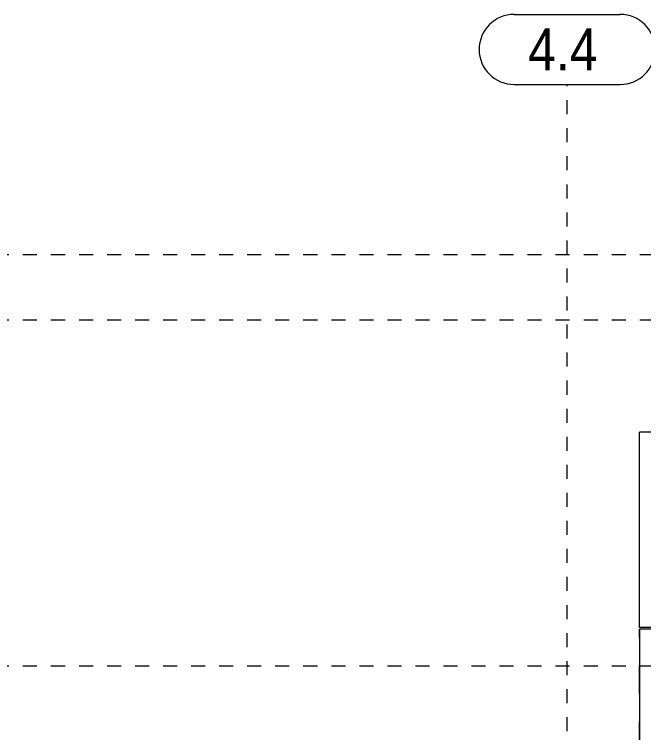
# Model space of a CAD drawing. Header units: millimetres. Extents: x 663313 to 1226001, y 1431724 to 1620898.
# Drawn here: x 663736.42 to 663743.15, y 1524739.76 to 1524747.45 of the extents above; entities that cross this region are included whole.
import ezdxf

# ---------------------------------------------------------------- set-up
doc = ezdxf.new("R2010")
doc.units = ezdxf.units.MM
for name, pattern in [('XKITLINE00', [0]), ('XKITLINE01', [4, 1, -1, 1, -1]), ('XKITLINE02', [4, 2, -2])]:
    doc.linetypes.add(name, pattern=pattern)
doc.layers.add('000 - 0_HIDE_OBJ_FRAMING_DEF_SUB', color=7, linetype='Continuous', plot=False)
doc.layers.add('S-GRID', color=7, linetype='Continuous', lineweight=9)
doc.styles.add('Arial', font='arial.ttf')

# ---------------------------------------------------------------- blocks, each defined once
blk = doc.blocks.new('*A2520974')
at = {"layer": 'S-GRID', "color": 7, "linetype": 'XKITLINE01', "lineweight": 0}
blk.add_line((170.447252, 78.482036), (412.473057, 78.482036), dxfattribs=at)
blk = doc.blocks.new('*A2521975')
at = {"layer": 'S-GRID', "color": 7, "linetype": 'XKITLINE01', "lineweight": 0}
blk.add_line((170.447252, 73.815369), (412.473057, 73.815369), dxfattribs=at)
blk = doc.blocks.new('*A2522976')
at = {"layer": 'S-GRID', "color": 7, "linetype": 'XKITLINE01', "lineweight": 0}
blk.add_line((170.447252, 49.148703), (412.473057, 49.148703), dxfattribs=at)
blk = doc.blocks.new('*A27301184')
at = {"layer": 'S-GRID', "color": 7, "linetype": 'XKITLINE01', "lineweight": 0}
blk.add_line((317.267259, -27.517964), (317.267259, 90.604862), dxfattribs=at)
at = {"layer": 'S-GRID', "color": 7, "style": 'Arial', "width": 0.85}
blk.add_text('4.4', height=3, dxfattribs=at).set_placement((314.486253, 91.604862))
blk = doc.blocks.new('*A27411195')
at = {"layer": '000 - 0_HIDE_OBJ_FRAMING_DEF_SUB', "color": 7, "linetype": 'XKITLINE00', "lineweight": 0}
for p, q in [((327.767257, 65.815369), (322.433914, 65.815369)), ((322.433924, 51.882036), (322.433924, 65.815369)), ((327.767257, 65.815369), (327.767257, 51.882036)), ((327.767257, 51.882036), (322.433914, 51.882036)), ((327.767257, 51.748703), (322.433914, 51.748703)), ((322.433924, 51.748703), (322.433924, 43.148703)), ((327.767257, 31.882036), (327.767257, 51.748703)), ((317.900591, 43.148703), (317.90058, 43.148703)), ((317.900591, 31.882036), (317.900591, 43.148703)), ((322.433924, 43.148703), (317.900591, 43.148703)), ((327.767257, 31.882036), (317.90058, 31.882036)), ((327.767247, 31.882036), (327.767257, 31.882036)), ((327.767257, 31.748703), (317.90058, 31.748703)), ((317.900591, 11.882036), (317.900591, 31.748703)), ((327.767257, 31.748703), (327.767257, 11.882036)), ((327.767257, 11.882036), (317.90058, 11.882036)), ((327.767257, 11.748703), (317.90058, 11.748703)), ((317.900591, -8.117964), (317.900591, 11.748703)), ((327.767257, 11.748703), (327.767257, -8.117964)), ((317.900591, -8.117964), (317.90058, -8.117964)), ((318.900591, -8.117964), (317.900591, -8.117964)), ((325.433924, -8.117964), (320.233924, -8.117964)), ((327.767257, -8.117964), (326.767258, -8.117964))]:
    blk.add_line(p, q, dxfattribs=at)
at = {"layer": '000 - 0_HIDE_OBJ_FRAMING_DEF_SUB', "color": 7, "linetype": 'XKITLINE02', "lineweight": 0}
for p, q in [((322.433914, 51.882036), (322.433914, 65.815369)), ((327.767247, 65.815369), (327.767247, 51.882036)), ((322.433914, 43.148703), (322.433914, 51.748703)), ((327.767247, 31.882036), (327.767247, 51.748703)), ((317.90058, 31.882036), (317.90058, 43.148703)), ((317.90058, 43.148703), (317.900591, 43.148703)), ((317.90058, 11.882036), (317.90058, 31.748703)), ((327.767247, 11.882036), (327.767247, 31.748703)), ((317.90058, -8.117964), (317.90058, 11.748703)), ((327.767247, -8.117964), (327.767247, 11.748703)), ((320.233924, -8.117964), (318.900591, -8.117964)), ((326.767258, -8.117964), (325.433924, -8.117964))]:
    blk.add_line(p, q, dxfattribs=at)
blk = doc.blocks.new('*A29451399')
at = {"layer": 'S-GRID', "color": 7, "linetype": 'XKITLINE00', "lineweight": 0}
for p, q in [((313.486253, 95.604862), (321.048265, 95.604862)), ((313.486253, 90.604862), (321.048265, 90.604862))]:
    blk.add_line(p, q, dxfattribs=at)
for centre, start, end in [((313.486253, 93.104862), 90, 270), ((321.048265, 93.104862), 270, 90)]:
    blk.add_arc(centre, 2.5, start, end, dxfattribs=at)

msp = doc.modelspace()

# ---------------------------------------------------------------- block references
at = {"color": 7, "lineweight": 0, "xscale": 0.15, "yscale": 0.15, "zscale": 0.15}
for name in ['*A29451399', '*A27301184', '*A2520974', '*A2521975', '*A27411195', '*A2522976']:
    msp.add_blockref(name, (663694.7436, 1524733.1057), dxfattribs=at)

doc.saveas('drawing.dxf')
